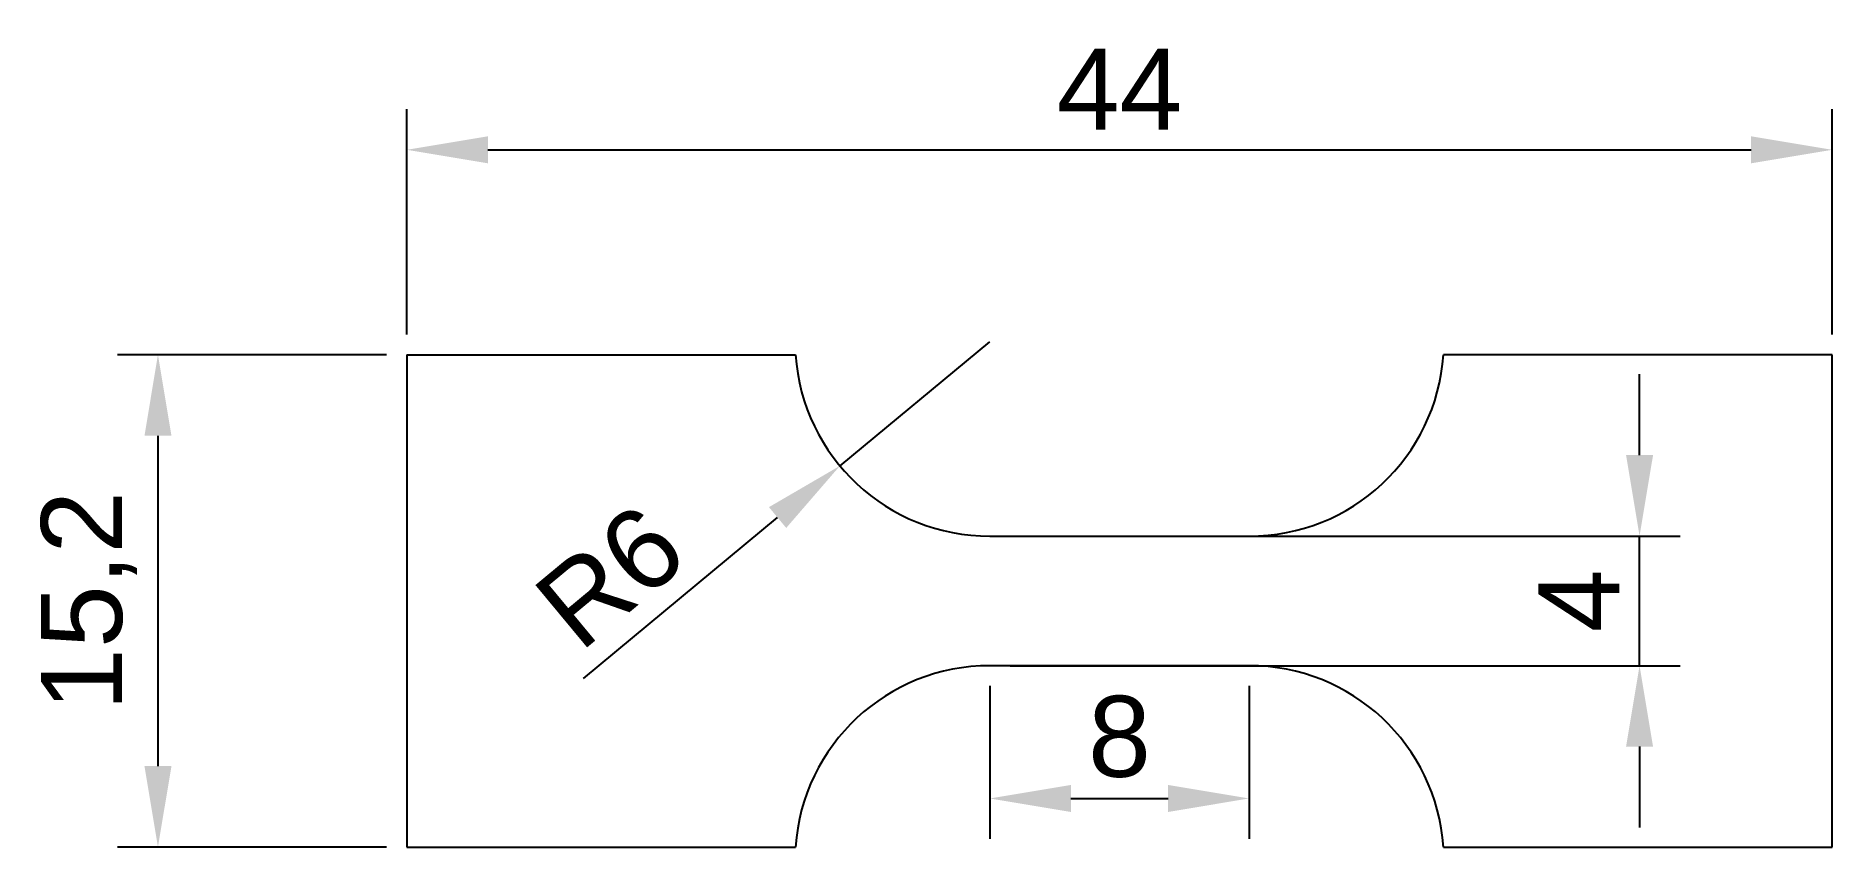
# Model space of a CAD drawing. Header units: millimetres. Extents: x 1188.4 to 1243.9, y 2199.9 to 2224.9.
import ezdxf

# ---------------------------------------------------------------- set-up
doc = ezdxf.new("R2010")
doc.units = ezdxf.units.MM
doc.styles.get("Standard").update_dxf_attribs({"font": 'arial.ttf'})
doc.dimstyles.new('ISO-25', dxfattribs={"dimtxt": 2.5, "dimasz": 2.5, "dimexe": 1.25, "dimexo": 0.625, "dimtad": 1, "dimtxsty": 'Standard', "dimcen": 2.5, "dimadec": 0, "dimazin": 0, "dimtfac": 1, "dimtmove": 0, "dimatfit": 3, "dimfxl": 1, "dimarcsym": 0})

# ---------------------------------------------------------------- blocks, each defined once
blk = doc.blocks.new('*D1')
at = {"color": 0, "lineweight": -2, "transparency": 16777216}
for p, q in [((1199.856, 2215.714), (1199.856, 2222.664)), ((1243.856, 2215.714), (1243.856, 2222.664)), ((1202.356, 2221.414), (1241.356, 2221.414))]:
    blk.add_line(p, q, dxfattribs=at)
at = {"color": 0, "transparency": 16777216}
for points in [[(1202.356, 2221.831), (1202.356, 2220.998), (1199.856, 2221.414)], [(1241.356, 2221.831), (1241.356, 2220.998), (1243.856, 2221.414)]]:
    blk.add_solid(points, dxfattribs=at)
at = {"layer": 'Defpoints', "color": 0, "transparency": 16777216}
for p in [(1243.856, 2221.414), (1199.856, 2215.089), (1243.856, 2215.089)]:
    blk.add_point(p, dxfattribs=at)
at = {"color": 0, "transparency": 16777216, "insert": (1221.856, 2223.289), "char_height": 2.5, "attachment_point": 5}
blk.add_mtext('44', dxfattribs=at)
blk = doc.blocks.new('*D7')
at = {"color": 0, "lineweight": -2, "transparency": 16777216}
for p, q in [((1199.231, 2215.089), (1190.921, 2215.089)), ((1192.171, 2212.589), (1192.171, 2202.389)), ((1199.231, 2199.889), (1190.921, 2199.889))]:
    blk.add_line(p, q, dxfattribs=at)
at = {"color": 0, "transparency": 16777216}
for points in [[(1191.755, 2212.589), (1192.588, 2212.589), (1192.171, 2215.089)], [(1191.755, 2202.389), (1192.588, 2202.389), (1192.171, 2199.889)]]:
    blk.add_solid(points, dxfattribs=at)
at = {"layer": 'Defpoints', "color": 0, "transparency": 16777216}
for p in [(1199.856, 2215.089), (1192.171, 2199.889), (1199.856, 2199.889)]:
    blk.add_point(p, dxfattribs=at)
at = {"color": 0, "transparency": 16777216, "insert": (1190.044, 2207.489), "char_height": 2.5, "attachment_point": 5, "rotation": 90}
blk.add_mtext('15,2', dxfattribs=at)
blk = doc.blocks.new('*D4')
at = {"color": 0, "lineweight": -2, "transparency": 16777216}
for p, q in [((1217.856, 2204.864), (1217.856, 2200.14)), ((1225.856, 2204.864), (1225.856, 2200.14)), ((1220.356, 2201.39), (1223.356, 2201.39))]:
    blk.add_line(p, q, dxfattribs=at)
at = {"color": 0, "transparency": 16777216}
for points in [[(1220.356, 2201.806), (1220.356, 2200.973), (1217.856, 2201.39)], [(1223.356, 2201.806), (1223.356, 2200.973), (1225.856, 2201.39)]]:
    blk.add_solid(points, dxfattribs=at)
at = {"layer": 'Defpoints', "color": 0, "transparency": 16777216}
for p in [(1217.856, 2205.489), (1225.856, 2205.489), (1225.856, 2201.39)]:
    blk.add_point(p, dxfattribs=at)
at = {"color": 0, "transparency": 16777216, "insert": (1221.856, 2203.291), "char_height": 2.5, "attachment_point": 5}
blk.add_mtext('8', dxfattribs=at)
blk = doc.blocks.new('*D6')
at = {"color": 0, "lineweight": -2, "transparency": 16777216}
for p, q in [((1217.842, 2215.489), (1213.225, 2211.658)), ((1205.313, 2205.095), (1211.3, 2210.062))]:
    blk.add_line(p, q, dxfattribs=at)
at = {"color": 0, "transparency": 16777216}
blk.add_solid([(1211.034, 2210.383), (1211.567, 2209.741), (1213.225, 2211.658)], dxfattribs=at)
at = {"layer": 'Defpoints', "color": 0, "transparency": 16777216}
for p in [(1217.842, 2215.489), (1213.225, 2211.658)]:
    blk.add_point(p, dxfattribs=at)
at = {"color": 0, "transparency": 16777216, "insert": (1206.131, 2208.244), "char_height": 2.5, "attachment_point": 5, "rotation": 39.6801}
blk.add_mtext('R6', dxfattribs=at)
blk = doc.blocks.new('*D8')
at = {"color": 0, "lineweight": -2, "transparency": 16777216}
for p, q in [((1237.912, 2211.989), (1237.912, 2214.489)), ((1218.481, 2209.489), (1239.162, 2209.489)), ((1237.912, 2205.489), (1237.912, 2209.489)), ((1218.481, 2205.489), (1239.162, 2205.489)), ((1237.912, 2202.989), (1237.912, 2200.489))]:
    blk.add_line(p, q, dxfattribs=at)
at = {"color": 0, "transparency": 16777216}
for points in [[(1237.495, 2211.989), (1238.329, 2211.989), (1237.912, 2209.489)], [(1237.495, 2202.989), (1238.329, 2202.989), (1237.912, 2205.489)]]:
    blk.add_solid(points, dxfattribs=at)
at = {"layer": 'Defpoints', "color": 0, "transparency": 16777216}
for p in [(1217.856, 2209.489), (1237.912, 2209.489), (1217.856, 2205.489)]:
    blk.add_point(p, dxfattribs=at)
at = {"color": 0, "transparency": 16777216, "insert": (1236.037, 2207.489), "char_height": 2.5, "attachment_point": 5, "rotation": 90}
blk.add_mtext('4', dxfattribs=at)

msp = doc.modelspace()

# ---------------------------------------------------------------- linework, layer by layer
for p, q in [((1199.856, 2215.089), (1199.856, 2199.889)), ((1199.856, 2215.089), (1211.856, 2215.089)), ((1199.856, 2215.089), (1199.856, 2209.489)), ((1199.856, 2215.089), (1199.856, 2215.089)), ((1243.856, 2215.089), (1231.856, 2215.089)), ((1243.856, 2199.889), (1243.856, 2215.089)), ((1217.856, 2209.489), (1225.856, 2209.489)), ((1225.856, 2205.489), (1217.856, 2205.489)), ((1199.856, 2199.889), (1211.856, 2199.889)), ((1231.856, 2199.889), (1243.856, 2199.889))]:
    msp.add_line(p, q)
for centre, start, end in [((1217.842, 2215.489), 183.8224, 270.1275), ((1225.869, 2215.489), 269.8725, 356.1776), ((1217.842, 2199.489), 89.8725, 176.1776), ((1225.869, 2199.489), 3.8224, 90.1275)]:
    msp.add_arc(centre, 6, start, end)

# ---------------------------------------------------------------- dimensions: what is measured, and where the dimension line sits
for base, p1, p2, picture, middle in [((1243.856, 2221.414), (1199.856, 2215.089), (1243.856, 2215.089), '*D1', (1221.856, 2223.289)), ((1225.856, 2201.39), (1217.856, 2205.489), (1225.856, 2205.489), '*D4', (1221.856, 2203.291))]:
    dim = msp.add_linear_dim(base=base, p1=p1, p2=p2, dimstyle='ISO-25')
    dim.commit()
    dim.dimension.update_dxf_attribs({"geometry": picture, "text_midpoint": middle})
dim = msp.add_radius_dim(center=(1217.842, 2215.489), mpoint=(1213.225, 2211.658), dimstyle='ISO-25')
dim.commit()
dim.dimension.update_dxf_attribs({"geometry": '*D6', "text_midpoint": (1206.131, 2208.244)})
dim = msp.add_linear_dim(base=(1192.171, 2199.889), p1=(1199.856, 2215.089), p2=(1199.856, 2199.889), angle=90, dimstyle='ISO-25', override={"dimscale": 0})
dim.commit()
dim.dimension.update_dxf_attribs({"geometry": '*D7', "text_midpoint": (1190.044, 2207.489)})
dim = msp.add_linear_dim(base=(1237.912, 2209.489), p1=(1217.856, 2205.489), p2=(1217.856, 2209.489), angle=90, dimstyle='ISO-25')
dim.commit()
dim.dimension.update_dxf_attribs({"geometry": '*D8', "text_midpoint": (1236.037, 2207.489)})

doc.saveas('drawing.dxf')
